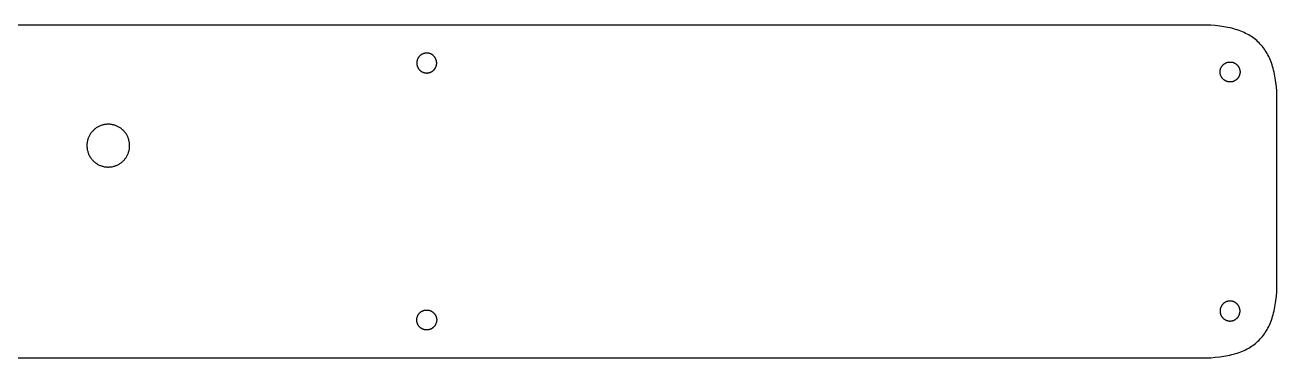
# Model space of a CAD drawing. Header units: millimetres. Extents: x 499 to 763, y 110 to 145.
# Drawn here: x 630.8 to 762.6, y 109.9 to 144.9 of the extents above; entities that cross this region are included whole.
import ezdxf

# ---------------------------------------------------------------- set-up
doc = ezdxf.new("R2010")
doc.units = ezdxf.units.MM
for name, color, linetype, true_color in [('bigger_exterior', 76, 'Continuous', 0x307816), ('new_screws_small', 76, 'Continuous', 0x307816), ('rst_outline', 76, 'Continuous', 0x307816)]:
    doc.layers.add(name, color=color, linetype=linetype, true_color=true_color)

msp = doc.modelspace()

# ---------------------------------------------------------------- linework, layer by layer
at = {"layer": 'bigger_exterior'}
for p, q in [((754.63, 144.9), (506.98, 144.9)), ((755.15, 144.9), (754.63, 144.9)), ((755.65, 144.88), (755.15, 144.9)), ((756.13, 144.84), (755.65, 144.88)), ((756.6, 144.79), (756.13, 144.84)), ((756.82, 144.76), (756.6, 144.79)), ((757.04, 144.73), (756.82, 144.76)), ((757.26, 144.69), (757.04, 144.73)), ((757.47, 144.65), (757.26, 144.69)), ((757.67, 144.6), (757.47, 144.65)), ((757.88, 144.56), (757.67, 144.6)), ((758.07, 144.5), (757.88, 144.56)), ((758.27, 144.45), (758.07, 144.5)), ((758.45, 144.39), (758.27, 144.45)), ((758.64, 144.33), (758.45, 144.39)), ((758.82, 144.26), (758.64, 144.33)), ((758.99, 144.19), (758.82, 144.26)), ((759.16, 144.11), (758.99, 144.19)), ((759.33, 144.03), (759.16, 144.11)), ((759.49, 143.95), (759.33, 144.03)), ((759.65, 143.86), (759.49, 143.95)), ((759.8, 143.77), (759.65, 143.86)), ((759.95, 143.68), (759.8, 143.77)), ((760.09, 143.58), (759.95, 143.68)), ((760.23, 143.48), (760.09, 143.58)), ((760.37, 143.37), (760.23, 143.48)), ((760.5, 143.26), (760.37, 143.37)), ((760.63, 143.14), (760.5, 143.26)), ((760.75, 143.02), (760.63, 143.14)), ((760.87, 142.9), (760.75, 143.02)), ((760.98, 142.77), (760.87, 142.9)), ((761.1, 142.64), (760.98, 142.77)), ((761.2, 142.51), (761.1, 142.64)), ((761.3, 142.37), (761.2, 142.51)), ((761.4, 142.22), (761.3, 142.37)), ((761.5, 142.07), (761.4, 142.22)), ((761.59, 141.92), (761.5, 142.07)), ((761.68, 141.76), (761.59, 141.92)), ((761.76, 141.6), (761.68, 141.76)), ((761.84, 141.44), (761.76, 141.6)), ((761.91, 141.27), (761.84, 141.44)), ((761.98, 141.09), (761.91, 141.27)), ((762.05, 140.91), (761.98, 141.09)), ((762.11, 140.73), (762.05, 140.91)), ((762.17, 140.54), (762.11, 140.73)), ((762.23, 140.35), (762.17, 140.54)), ((762.28, 140.15), (762.23, 140.35)), ((762.33, 139.95), (762.28, 140.15)), ((762.38, 139.74), (762.33, 139.95)), ((762.42, 139.53), (762.38, 139.74)), ((762.45, 139.32), (762.42, 139.53)), ((762.49, 139.1), (762.45, 139.32)), ((762.52, 138.87), (762.49, 139.1)), ((762.57, 138.41), (762.52, 138.87)), ((762.6, 137.93), (762.57, 138.41)), ((762.62, 137.42), (762.6, 137.93)), ((762.63, 136.9), (762.62, 137.42)), ((762.63, 117.85), (762.63, 136.9)), ((762.6, 116.83), (762.62, 117.33)), ((762.62, 117.33), (762.63, 117.85)), ((762.52, 115.89), (762.57, 116.35)), ((762.57, 116.35), (762.6, 116.83)), ((762.28, 114.61), (762.33, 114.81)), ((762.33, 114.81), (762.38, 115.01)), ((762.38, 115.01), (762.42, 115.23)), ((762.42, 115.23), (762.45, 115.44)), ((762.45, 115.44), (762.49, 115.66)), ((762.49, 115.66), (762.52, 115.89)), ((761.84, 113.32), (761.91, 113.49)), ((761.91, 113.49), (761.98, 113.67)), ((761.98, 113.67), (762.05, 113.84)), ((762.05, 113.84), (762.11, 114.03)), ((762.11, 114.03), (762.17, 114.22)), ((762.17, 114.22), (762.23, 114.41)), ((762.23, 114.41), (762.28, 114.61)), ((760.98, 111.98), (761.1, 112.11)), ((761.1, 112.11), (761.2, 112.25)), ((761.2, 112.25), (761.3, 112.39)), ((761.3, 112.39), (761.4, 112.53)), ((761.4, 112.53), (761.5, 112.68)), ((761.5, 112.68), (761.59, 112.84)), ((761.59, 112.84), (761.68, 112.99)), ((761.68, 112.99), (761.76, 113.15)), ((761.76, 113.15), (761.84, 113.32)), ((759.33, 110.72), (759.49, 110.81)), ((759.49, 110.81), (759.65, 110.89)), ((759.65, 110.89), (759.8, 110.98)), ((759.8, 110.98), (759.95, 111.08)), ((759.95, 111.08), (760.09, 111.18)), ((760.09, 111.18), (760.23, 111.28)), ((760.23, 111.28), (760.37, 111.39)), ((760.37, 111.39), (760.5, 111.5)), ((760.5, 111.5), (760.63, 111.61)), ((760.63, 111.61), (760.75, 111.73)), ((760.75, 111.73), (760.87, 111.86)), ((760.87, 111.86), (760.98, 111.98)), ((506.98, 109.85), (754.63, 109.85)), ((754.63, 109.85), (755.15, 109.86)), ((755.15, 109.86), (755.65, 109.88)), ((755.65, 109.88), (756.13, 109.92)), ((756.13, 109.92), (756.6, 109.96)), ((756.6, 109.96), (756.82, 109.99)), ((756.82, 109.99), (757.04, 110.03)), ((757.04, 110.03), (757.26, 110.07)), ((757.26, 110.07), (757.47, 110.11)), ((757.47, 110.11), (757.67, 110.15)), ((757.67, 110.15), (757.88, 110.2)), ((757.88, 110.2), (758.07, 110.25)), ((758.07, 110.25), (758.27, 110.31)), ((758.27, 110.31), (758.45, 110.37)), ((758.45, 110.37), (758.64, 110.43)), ((758.64, 110.43), (758.82, 110.5)), ((758.82, 110.5), (758.99, 110.57)), ((758.99, 110.57), (759.16, 110.64)), ((759.16, 110.64), (759.33, 110.72))]:
    msp.add_line(p, q, dxfattribs=at)
at = {"layer": 'new_screws_small'}
for p, q in [((672.07, 141.1), (672.06, 141.07)), ((672.06, 141.07), (672.06, 141.03)), ((672.08, 141.14), (672.07, 141.1)), ((672.09, 141.21), (672.08, 141.17)), ((672.08, 141.17), (672.08, 141.14)), ((672.11, 141.24), (672.09, 141.21)), ((672.12, 141.28), (672.11, 141.24)), ((672.13, 141.31), (672.12, 141.28)), ((672.15, 141.34), (672.13, 141.31)), ((672.16, 141.38), (672.15, 141.34)), ((672.18, 141.41), (672.16, 141.38)), ((672.2, 141.44), (672.18, 141.41)), ((672.22, 141.47), (672.2, 141.44)), ((672.24, 141.5), (672.22, 141.47)), ((672.26, 141.53), (672.24, 141.5)), ((672.28, 141.56), (672.26, 141.53)), ((672.3, 141.59), (672.28, 141.56)), ((672.33, 141.62), (672.3, 141.59)), ((672.35, 141.64), (672.33, 141.62)), ((672.38, 141.67), (672.35, 141.64)), ((672.41, 141.69), (672.38, 141.67)), ((672.43, 141.72), (672.41, 141.69)), ((672.46, 141.74), (672.43, 141.72)), ((672.49, 141.76), (672.46, 141.74)), ((672.52, 141.78), (672.49, 141.76)), ((672.55, 141.8), (672.52, 141.78)), ((672.58, 141.82), (672.55, 141.8)), ((672.62, 141.84), (672.58, 141.82)), ((672.65, 141.85), (672.62, 141.84)), ((672.68, 141.87), (672.65, 141.85)), ((672.72, 141.88), (672.68, 141.87)), ((672.75, 141.89), (672.72, 141.88)), ((672.78, 141.91), (672.75, 141.89)), ((672.82, 141.92), (672.78, 141.91)), ((672.86, 141.92), (672.82, 141.92)), ((672.89, 141.93), (672.86, 141.92)), ((672.93, 141.94), (672.89, 141.93)), ((672.96, 141.94), (672.93, 141.94)), ((673, 141.95), (672.96, 141.94)), ((673.04, 141.95), (673, 141.95)), ((673.07, 141.95), (673.04, 141.95)), ((673.11, 141.95), (673.07, 141.95)), ((673.14, 141.95), (673.11, 141.95)), ((673.18, 141.95), (673.14, 141.95)), ((673.22, 141.95), (673.18, 141.95)), ((673.25, 141.94), (673.22, 141.95)), ((673.29, 141.94), (673.25, 141.94)), ((673.32, 141.93), (673.29, 141.94)), ((673.36, 141.92), (673.32, 141.93)), ((673.4, 141.91), (673.36, 141.92)), ((673.43, 141.9), (673.4, 141.91)), ((673.46, 141.89), (673.43, 141.9)), ((673.5, 141.87), (673.46, 141.89)), ((673.53, 141.86), (673.5, 141.87)), ((673.57, 141.84), (673.53, 141.86)), ((673.6, 141.83), (673.57, 141.84)), ((673.63, 141.81), (673.6, 141.83)), ((673.66, 141.79), (673.63, 141.81)), ((673.69, 141.77), (673.66, 141.79)), ((673.72, 141.75), (673.69, 141.77)), ((673.75, 141.73), (673.72, 141.75)), ((673.78, 141.7), (673.75, 141.73)), ((673.81, 141.68), (673.78, 141.7)), ((673.83, 141.66), (673.81, 141.68)), ((673.86, 141.63), (673.83, 141.66)), ((673.88, 141.6), (673.86, 141.63)), ((673.91, 141.57), (673.88, 141.6)), ((673.93, 141.55), (673.91, 141.57)), ((673.95, 141.52), (673.93, 141.55)), ((673.97, 141.49), (673.95, 141.52)), ((673.99, 141.46), (673.97, 141.49)), ((674.01, 141.43), (673.99, 141.46)), ((674.03, 141.39), (674.01, 141.43)), ((674.04, 141.36), (674.03, 141.39)), ((674.06, 141.33), (674.04, 141.36)), ((674.07, 141.29), (674.06, 141.33)), ((674.09, 141.26), (674.07, 141.29)), ((674.1, 141.23), (674.09, 141.26)), ((674.11, 141.19), (674.1, 141.23)), ((674.12, 141.16), (674.11, 141.19)), ((674.13, 141.12), (674.12, 141.16)), ((674.13, 141.08), (674.13, 141.12)), ((674.14, 141.05), (674.13, 141.08)), ((672.06, 141.03), (672.05, 140.99)), ((672.05, 140.99), (672.05, 140.96)), ((672.05, 140.96), (672.05, 140.92)), ((672.05, 140.92), (672.05, 140.88)), ((672.05, 140.88), (672.05, 140.85)), ((672.05, 140.85), (672.05, 140.81)), ((672.05, 140.81), (672.06, 140.78)), ((672.06, 140.78), (672.06, 140.74)), ((672.06, 140.74), (672.07, 140.7)), ((672.07, 140.7), (672.08, 140.67)), ((672.08, 140.67), (672.08, 140.63)), ((672.08, 140.63), (672.09, 140.6)), ((672.09, 140.6), (672.11, 140.56)), ((672.11, 140.56), (672.12, 140.53)), ((672.12, 140.53), (672.13, 140.49)), ((672.13, 140.49), (672.15, 140.46)), ((672.15, 140.46), (672.16, 140.43)), ((672.16, 140.43), (672.18, 140.4)), ((672.18, 140.4), (672.2, 140.36)), ((672.2, 140.36), (672.22, 140.33)), ((672.22, 140.33), (672.24, 140.3)), ((672.24, 140.3), (672.26, 140.27)), ((672.26, 140.27), (672.28, 140.25)), ((672.28, 140.25), (672.3, 140.22)), ((672.3, 140.22), (672.33, 140.19)), ((672.33, 140.19), (672.35, 140.16)), ((672.35, 140.16), (672.38, 140.14)), ((672.38, 140.14), (672.41, 140.11)), ((672.41, 140.11), (672.43, 140.09)), ((672.43, 140.09), (672.46, 140.07)), ((672.46, 140.07), (672.49, 140.05)), ((672.49, 140.05), (672.52, 140.03)), ((672.52, 140.03), (672.55, 140.01)), ((672.55, 140.01), (672.58, 139.99)), ((672.58, 139.99), (672.62, 139.97)), ((672.62, 139.97), (672.65, 139.95)), ((672.65, 139.95), (672.68, 139.94)), ((672.68, 139.94), (672.72, 139.93)), ((672.72, 139.93), (672.75, 139.91)), ((672.75, 139.91), (672.78, 139.9)), ((672.78, 139.9), (672.82, 139.89)), ((672.82, 139.89), (672.86, 139.88)), ((672.86, 139.88), (672.89, 139.87)), ((672.89, 139.87), (672.93, 139.87)), ((672.93, 139.87), (672.96, 139.86)), ((672.96, 139.86), (673, 139.86)), ((673, 139.86), (673.04, 139.86)), ((673.04, 139.86), (673.07, 139.85)), ((673.07, 139.85), (673.11, 139.85)), ((673.11, 139.85), (673.14, 139.85)), ((673.14, 139.85), (673.18, 139.86)), ((673.18, 139.86), (673.22, 139.86)), ((673.22, 139.86), (673.25, 139.86)), ((673.25, 139.86), (673.29, 139.87)), ((673.29, 139.87), (673.32, 139.88)), ((673.32, 139.88), (673.36, 139.89)), ((673.36, 139.89), (673.4, 139.9)), ((673.4, 139.9), (673.43, 139.91)), ((673.43, 139.91), (673.46, 139.92)), ((673.46, 139.92), (673.5, 139.93)), ((673.5, 139.93), (673.53, 139.95)), ((673.53, 139.95), (673.57, 139.96)), ((673.57, 139.96), (673.6, 139.98)), ((673.6, 139.98), (673.63, 140)), ((673.63, 140), (673.66, 140.02)), ((673.66, 140.02), (673.69, 140.04)), ((673.69, 140.04), (673.72, 140.06)), ((673.72, 140.06), (673.75, 140.08)), ((673.75, 140.08), (673.78, 140.1)), ((673.78, 140.1), (673.81, 140.13)), ((673.81, 140.13), (673.83, 140.15)), ((673.83, 140.15), (673.86, 140.18)), ((673.86, 140.18), (673.88, 140.2)), ((673.88, 140.2), (673.91, 140.23)), ((673.91, 140.23), (673.93, 140.26)), ((673.93, 140.26), (673.95, 140.29)), ((673.95, 140.29), (673.97, 140.32)), ((673.97, 140.32), (673.99, 140.35)), ((673.99, 140.35), (674.01, 140.38)), ((674.01, 140.38), (674.03, 140.41)), ((674.03, 140.41), (674.04, 140.45)), ((674.04, 140.45), (674.06, 140.48)), ((674.06, 140.48), (674.07, 140.51)), ((674.07, 140.51), (674.09, 140.55)), ((674.09, 140.55), (674.1, 140.58)), ((674.1, 140.58), (674.11, 140.62)), ((674.11, 140.62), (674.12, 140.65)), ((674.12, 140.65), (674.13, 140.69)), ((674.13, 140.72), (674.14, 140.76)), ((674.13, 140.69), (674.13, 140.72)), ((674.14, 141.01), (674.14, 141.05)), ((674.15, 140.98), (674.14, 141.01)), ((674.14, 140.79), (674.15, 140.83)), ((674.14, 140.76), (674.14, 140.79)), ((674.15, 140.94), (674.15, 140.98)), ((674.15, 140.9), (674.15, 140.94)), ((674.15, 140.87), (674.15, 140.9)), ((674.15, 140.83), (674.15, 140.87)), ((756.64, 140.04), (756.65, 140.07)), ((756.64, 140), (756.64, 140.04)), ((756.64, 139.96), (756.64, 140)), ((756.64, 139.93), (756.64, 139.96)), ((756.64, 139.89), (756.64, 139.93)), ((756.65, 139.85), (756.64, 139.89)), ((756.65, 140.11), (756.66, 140.15)), ((756.65, 140.07), (756.65, 140.11)), ((756.65, 139.82), (756.65, 139.85)), ((756.66, 139.78), (756.65, 139.82)), ((756.66, 140.18), (756.67, 140.22)), ((756.66, 140.15), (756.66, 140.18)), ((756.66, 139.75), (756.66, 139.78)), ((756.67, 139.71), (756.66, 139.75)), ((756.67, 140.22), (756.68, 140.25)), ((756.68, 140.25), (756.69, 140.29)), ((756.69, 140.29), (756.7, 140.32)), ((756.7, 140.32), (756.72, 140.36)), ((756.72, 140.36), (756.73, 140.39)), ((756.73, 140.39), (756.74, 140.42)), ((756.74, 140.42), (756.76, 140.45)), ((756.76, 140.45), (756.78, 140.49)), ((756.78, 140.49), (756.8, 140.52)), ((756.8, 140.52), (756.82, 140.55)), ((756.82, 140.55), (756.84, 140.58)), ((756.84, 140.58), (756.86, 140.61)), ((756.86, 140.61), (756.88, 140.64)), ((756.88, 140.64), (756.91, 140.66)), ((756.91, 140.66), (756.93, 140.69)), ((756.93, 140.69), (756.96, 140.72)), ((756.96, 140.72), (756.98, 140.74)), ((756.98, 140.74), (757.01, 140.76)), ((757.01, 140.76), (757.04, 140.79)), ((757.04, 140.79), (757.07, 140.81)), ((757.07, 140.81), (757.1, 140.83)), ((757.1, 140.83), (757.13, 140.85)), ((757.13, 140.85), (757.16, 140.87)), ((757.16, 140.87), (757.19, 140.89)), ((757.19, 140.89), (757.22, 140.9)), ((757.22, 140.9), (757.26, 140.92)), ((757.26, 140.92), (757.29, 140.93)), ((757.29, 140.93), (757.32, 140.95)), ((757.32, 140.95), (757.36, 140.96)), ((757.36, 140.96), (757.39, 140.97)), ((757.39, 140.97), (757.43, 140.98)), ((757.43, 140.98), (757.46, 140.99)), ((757.46, 140.99), (757.5, 141)), ((757.5, 141), (757.54, 141)), ((757.54, 141), (757.57, 141.01)), ((757.57, 141.01), (757.61, 141.01)), ((757.61, 141.01), (757.64, 141.01)), ((757.64, 141.01), (757.68, 141.01)), ((757.68, 141.01), (757.72, 141.01)), ((757.72, 141.01), (757.75, 141.01)), ((757.75, 141.01), (757.79, 141.01)), ((757.79, 141.01), (757.83, 141)), ((757.83, 141), (757.86, 141)), ((757.86, 141), (757.9, 140.99)), ((757.9, 140.99), (757.93, 140.99)), ((757.93, 140.99), (757.97, 140.98)), ((757.97, 140.98), (758, 140.97)), ((758, 140.97), (758.04, 140.95)), ((758.04, 140.95), (758.07, 140.94)), ((758.07, 140.94), (758.11, 140.93)), ((758.11, 140.93), (758.14, 140.91)), ((758.14, 140.91), (758.17, 140.9)), ((758.17, 140.9), (758.2, 140.88)), ((758.2, 140.88), (758.24, 140.86)), ((758.24, 140.86), (758.27, 140.84)), ((758.27, 140.84), (758.3, 140.82)), ((758.3, 140.82), (758.33, 140.8)), ((758.33, 140.8), (758.35, 140.78)), ((758.35, 140.78), (758.38, 140.75)), ((758.38, 140.75), (758.41, 140.73)), ((758.41, 140.73), (758.44, 140.7)), ((758.44, 140.7), (758.46, 140.68)), ((758.46, 140.68), (758.48, 140.65)), ((758.48, 140.65), (758.51, 140.62)), ((758.51, 140.62), (758.53, 140.59)), ((758.53, 140.59), (758.55, 140.56)), ((758.55, 140.56), (758.57, 140.53)), ((758.57, 140.53), (758.59, 140.5)), ((758.59, 140.5), (758.61, 140.47)), ((758.61, 140.47), (758.63, 140.44)), ((758.63, 140.44), (758.64, 140.41)), ((758.64, 140.41), (758.66, 140.37)), ((758.66, 140.37), (758.67, 140.34)), ((758.67, 140.34), (758.68, 140.3)), ((758.68, 140.3), (758.69, 140.27)), ((758.69, 140.27), (758.7, 140.23)), ((758.7, 140.23), (758.71, 140.2)), ((758.71, 140.2), (758.72, 140.16)), ((758.72, 139.76), (758.71, 139.73)), ((758.72, 140.16), (758.73, 140.13)), ((758.73, 139.8), (758.72, 139.76)), ((758.73, 140.13), (758.73, 140.09)), ((758.73, 140.09), (758.74, 140.05)), ((758.74, 139.87), (758.73, 139.84)), ((758.73, 139.84), (758.73, 139.8)), ((758.74, 140.05), (758.74, 140.02)), ((758.74, 140.02), (758.74, 139.98)), ((758.74, 139.98), (758.74, 139.95)), ((758.74, 139.95), (758.74, 139.91)), ((758.74, 139.91), (758.74, 139.87)), ((756.68, 139.68), (756.67, 139.71)), ((756.69, 139.64), (756.68, 139.68)), ((756.7, 139.61), (756.69, 139.64)), ((756.72, 139.57), (756.7, 139.61)), ((756.73, 139.54), (756.72, 139.57)), ((756.74, 139.51), (756.73, 139.54)), ((756.76, 139.47), (756.74, 139.51)), ((756.78, 139.44), (756.76, 139.47)), ((756.8, 139.41), (756.78, 139.44)), ((756.82, 139.38), (756.8, 139.41)), ((756.84, 139.35), (756.82, 139.38)), ((756.86, 139.32), (756.84, 139.35)), ((756.88, 139.29), (756.86, 139.32)), ((756.91, 139.26), (756.88, 139.29)), ((756.93, 139.24), (756.91, 139.26)), ((756.96, 139.21), (756.93, 139.24)), ((756.98, 139.19), (756.96, 139.21)), ((757.01, 139.16), (756.98, 139.19)), ((757.04, 139.14), (757.01, 139.16)), ((757.07, 139.12), (757.04, 139.14)), ((757.1, 139.1), (757.07, 139.12)), ((757.13, 139.08), (757.1, 139.1)), ((757.16, 139.06), (757.13, 139.08)), ((757.19, 139.04), (757.16, 139.06)), ((757.22, 139.02), (757.19, 139.04)), ((757.26, 139.01), (757.22, 139.02)), ((757.29, 138.99), (757.26, 139.01)), ((757.32, 138.98), (757.29, 138.99)), ((757.36, 138.97), (757.32, 138.98)), ((757.39, 138.96), (757.36, 138.97)), ((757.43, 138.95), (757.39, 138.96)), ((757.46, 138.94), (757.43, 138.95)), ((757.5, 138.93), (757.46, 138.94)), ((757.54, 138.93), (757.5, 138.93)), ((757.57, 138.92), (757.54, 138.93)), ((757.61, 138.92), (757.57, 138.92)), ((757.64, 138.91), (757.61, 138.92)), ((757.68, 138.91), (757.64, 138.91)), ((757.72, 138.91), (757.68, 138.91)), ((757.75, 138.92), (757.72, 138.91)), ((757.79, 138.92), (757.75, 138.92)), ((757.83, 138.92), (757.79, 138.92)), ((757.86, 138.93), (757.83, 138.92)), ((757.9, 138.93), (757.86, 138.93)), ((757.93, 138.94), (757.9, 138.93)), ((757.97, 138.95), (757.93, 138.94)), ((758, 138.96), (757.97, 138.95)), ((758.04, 138.97), (758, 138.96)), ((758.07, 138.99), (758.04, 138.97)), ((758.11, 139), (758.07, 138.99)), ((758.14, 139.01), (758.11, 139)), ((758.17, 139.03), (758.14, 139.01)), ((758.2, 139.05), (758.17, 139.03)), ((758.24, 139.07), (758.2, 139.05)), ((758.27, 139.09), (758.24, 139.07)), ((758.3, 139.11), (758.27, 139.09)), ((758.33, 139.13), (758.3, 139.11)), ((758.35, 139.15), (758.33, 139.13)), ((758.38, 139.17), (758.35, 139.15)), ((758.41, 139.2), (758.38, 139.17)), ((758.44, 139.22), (758.41, 139.2)), ((758.46, 139.25), (758.44, 139.22)), ((758.48, 139.28), (758.46, 139.25)), ((758.51, 139.31), (758.48, 139.28)), ((758.53, 139.33), (758.51, 139.31)), ((758.55, 139.36), (758.53, 139.33)), ((758.57, 139.39), (758.55, 139.36)), ((758.59, 139.43), (758.57, 139.39)), ((758.61, 139.46), (758.59, 139.43)), ((758.63, 139.49), (758.61, 139.46)), ((758.64, 139.52), (758.63, 139.49)), ((758.66, 139.56), (758.64, 139.52)), ((758.67, 139.59), (758.66, 139.56)), ((758.68, 139.62), (758.67, 139.59)), ((758.69, 139.66), (758.68, 139.62)), ((758.7, 139.69), (758.69, 139.66)), ((758.71, 139.73), (758.7, 139.69)), ((672.43, 114.67), (672.46, 114.69)), ((672.46, 114.69), (672.49, 114.71)), ((672.49, 114.71), (672.52, 114.73)), ((672.52, 114.73), (672.55, 114.75)), ((672.55, 114.75), (672.58, 114.77)), ((672.58, 114.77), (672.62, 114.79)), ((672.62, 114.79), (672.65, 114.8)), ((672.65, 114.8), (672.68, 114.82)), ((672.68, 114.82), (672.72, 114.83)), ((672.72, 114.83), (672.75, 114.84)), ((672.75, 114.84), (672.78, 114.86)), ((672.78, 114.86), (672.82, 114.87)), ((672.82, 114.87), (672.86, 114.87)), ((672.86, 114.87), (672.89, 114.88)), ((672.89, 114.88), (672.93, 114.89)), ((672.93, 114.89), (672.96, 114.89)), ((672.96, 114.89), (673, 114.9)), ((673, 114.9), (673.04, 114.9)), ((673.04, 114.9), (673.07, 114.9)), ((673.07, 114.9), (673.11, 114.9)), ((673.11, 114.9), (673.14, 114.9)), ((673.14, 114.9), (673.18, 114.9)), ((673.18, 114.9), (673.22, 114.9)), ((673.22, 114.9), (673.25, 114.89)), ((673.25, 114.89), (673.29, 114.89)), ((673.29, 114.89), (673.32, 114.88)), ((673.32, 114.88), (673.36, 114.87)), ((673.36, 114.87), (673.4, 114.86)), ((673.4, 114.86), (673.43, 114.85)), ((673.43, 114.85), (673.46, 114.84)), ((673.46, 114.84), (673.5, 114.82)), ((673.5, 114.82), (673.53, 114.81)), ((673.53, 114.81), (673.57, 114.79)), ((673.57, 114.79), (673.6, 114.78)), ((673.6, 114.78), (673.63, 114.76)), ((673.63, 114.76), (673.66, 114.74)), ((673.66, 114.74), (673.69, 114.72)), ((673.69, 114.72), (673.72, 114.7)), ((673.72, 114.7), (673.75, 114.68)), ((756.65, 114.9), (756.64, 114.87)), ((756.64, 114.87), (756.64, 114.83)), ((756.64, 114.83), (756.64, 114.79)), ((756.64, 114.79), (756.64, 114.76)), ((756.64, 114.76), (756.64, 114.72)), ((756.64, 114.72), (756.65, 114.68)), ((756.66, 114.97), (756.65, 114.94)), ((756.65, 114.94), (756.65, 114.9)), ((756.67, 115.05), (756.66, 115.01)), ((756.66, 115.01), (756.66, 114.97)), ((756.68, 115.08), (756.67, 115.05)), ((756.69, 115.12), (756.68, 115.08)), ((756.7, 115.15), (756.69, 115.12)), ((756.72, 115.18), (756.7, 115.15)), ((756.73, 115.22), (756.72, 115.18)), ((756.74, 115.25), (756.73, 115.22)), ((756.76, 115.28), (756.74, 115.25)), ((756.78, 115.31), (756.76, 115.28)), ((756.8, 115.35), (756.78, 115.31)), ((756.82, 115.38), (756.8, 115.35)), ((756.84, 115.41), (756.82, 115.38)), ((756.86, 115.44), (756.84, 115.41)), ((756.88, 115.46), (756.86, 115.44)), ((756.91, 115.49), (756.88, 115.46)), ((756.93, 115.52), (756.91, 115.49)), ((756.96, 115.54), (756.93, 115.52)), ((756.98, 115.57), (756.96, 115.54)), ((757.01, 115.59), (756.98, 115.57)), ((757.04, 115.62), (757.01, 115.59)), ((757.07, 115.64), (757.04, 115.62)), ((757.1, 115.66), (757.07, 115.64)), ((757.13, 115.68), (757.1, 115.66)), ((757.16, 115.7), (757.13, 115.68)), ((757.19, 115.72), (757.16, 115.7)), ((757.22, 115.73), (757.19, 115.72)), ((757.26, 115.75), (757.22, 115.73)), ((757.29, 115.76), (757.26, 115.75)), ((757.32, 115.78), (757.29, 115.76)), ((757.36, 115.79), (757.32, 115.78)), ((757.39, 115.8), (757.36, 115.79)), ((757.43, 115.81), (757.39, 115.8)), ((757.46, 115.82), (757.43, 115.81)), ((757.5, 115.83), (757.46, 115.82)), ((757.54, 115.83), (757.5, 115.83)), ((757.57, 115.84), (757.54, 115.83)), ((757.61, 115.84), (757.57, 115.84)), ((757.64, 115.84), (757.61, 115.84)), ((757.68, 115.84), (757.64, 115.84)), ((757.72, 115.84), (757.68, 115.84)), ((757.75, 115.84), (757.72, 115.84)), ((757.79, 115.84), (757.75, 115.84)), ((757.83, 115.83), (757.79, 115.84)), ((757.86, 115.83), (757.83, 115.83)), ((757.9, 115.82), (757.86, 115.83)), ((757.93, 115.81), (757.9, 115.82)), ((757.97, 115.8), (757.93, 115.81)), ((758, 115.79), (757.97, 115.8)), ((758.04, 115.78), (758, 115.79)), ((758.07, 115.77), (758.04, 115.78)), ((758.11, 115.76), (758.07, 115.77)), ((758.14, 115.74), (758.11, 115.76)), ((758.17, 115.73), (758.14, 115.74)), ((758.2, 115.71), (758.17, 115.73)), ((758.24, 115.69), (758.2, 115.71)), ((758.27, 115.67), (758.24, 115.69)), ((758.3, 115.65), (758.27, 115.67)), ((758.33, 115.63), (758.3, 115.65)), ((758.35, 115.61), (758.33, 115.63)), ((758.38, 115.58), (758.35, 115.61)), ((758.41, 115.56), (758.38, 115.58)), ((758.44, 115.53), (758.41, 115.56)), ((758.46, 115.51), (758.44, 115.53)), ((758.48, 115.48), (758.46, 115.51)), ((758.51, 115.45), (758.48, 115.48)), ((758.53, 115.42), (758.51, 115.45)), ((758.55, 115.39), (758.53, 115.42)), ((758.57, 115.36), (758.55, 115.39)), ((758.59, 115.33), (758.57, 115.36)), ((758.61, 115.3), (758.59, 115.33)), ((758.63, 115.27), (758.61, 115.3)), ((758.64, 115.23), (758.63, 115.27)), ((758.66, 115.2), (758.64, 115.23)), ((758.67, 115.17), (758.66, 115.2)), ((758.68, 115.13), (758.67, 115.17)), ((758.69, 115.1), (758.68, 115.13)), ((758.7, 115.06), (758.69, 115.1)), ((758.71, 115.03), (758.7, 115.06)), ((758.72, 114.99), (758.71, 115.03)), ((758.73, 114.96), (758.72, 114.99)), ((758.73, 114.92), (758.73, 114.96)), ((758.74, 114.88), (758.73, 114.92)), ((758.73, 114.67), (758.74, 114.7)), ((758.74, 114.85), (758.74, 114.88)), ((758.74, 114.81), (758.74, 114.85)), ((758.74, 114.77), (758.74, 114.81)), ((758.74, 114.74), (758.74, 114.77)), ((758.74, 114.7), (758.74, 114.74)), ((672.05, 113.94), (672.06, 113.98)), ((672.05, 113.91), (672.05, 113.94)), ((672.05, 113.87), (672.05, 113.91)), ((672.05, 113.83), (672.05, 113.87)), ((672.05, 113.8), (672.05, 113.83)), ((672.05, 113.76), (672.05, 113.8)), ((672.06, 113.73), (672.05, 113.76)), ((672.06, 114.02), (672.07, 114.05)), ((672.06, 113.98), (672.06, 114.02)), ((672.06, 113.69), (672.06, 113.73)), ((672.07, 113.65), (672.06, 113.69)), ((672.07, 114.05), (672.08, 114.09)), ((672.08, 113.62), (672.07, 113.65)), ((672.08, 114.12), (672.09, 114.16)), ((672.08, 114.09), (672.08, 114.12)), ((672.08, 113.58), (672.08, 113.62)), ((672.09, 113.55), (672.08, 113.58)), ((672.09, 114.16), (672.11, 114.19)), ((672.11, 113.51), (672.09, 113.55)), ((672.11, 114.19), (672.12, 114.23)), ((672.12, 113.48), (672.11, 113.51)), ((672.12, 114.23), (672.13, 114.26)), ((672.13, 113.44), (672.12, 113.48)), ((672.13, 114.26), (672.15, 114.29)), ((672.15, 113.41), (672.13, 113.44)), ((672.15, 114.29), (672.16, 114.33)), ((672.16, 113.38), (672.15, 113.41)), ((672.16, 114.33), (672.18, 114.36)), ((672.18, 113.35), (672.16, 113.38)), ((672.18, 114.36), (672.2, 114.39)), ((672.2, 114.39), (672.22, 114.42)), ((672.22, 114.42), (672.24, 114.45)), ((672.24, 114.45), (672.26, 114.48)), ((672.26, 114.48), (672.28, 114.51)), ((672.28, 114.51), (672.3, 114.54)), ((672.3, 114.54), (672.33, 114.57)), ((672.33, 114.57), (672.35, 114.59)), ((672.35, 114.59), (672.38, 114.62)), ((672.38, 114.62), (672.41, 114.64)), ((672.41, 114.64), (672.43, 114.67)), ((673.75, 114.68), (673.78, 114.65)), ((673.78, 114.65), (673.81, 114.63)), ((673.81, 114.63), (673.83, 114.61)), ((673.83, 114.61), (673.86, 114.58)), ((673.86, 114.58), (673.88, 114.55)), ((673.88, 114.55), (673.91, 114.52)), ((673.91, 114.52), (673.93, 114.5)), ((673.93, 114.5), (673.95, 114.47)), ((673.95, 114.47), (673.97, 114.44)), ((673.97, 114.44), (673.99, 114.41)), ((673.99, 114.41), (674.01, 114.38)), ((674.01, 114.38), (674.03, 114.34)), ((674.03, 114.34), (674.04, 114.31)), ((674.04, 113.4), (674.03, 113.36)), ((674.04, 114.31), (674.06, 114.28)), ((674.06, 113.43), (674.04, 113.4)), ((674.06, 114.28), (674.07, 114.24)), ((674.07, 113.46), (674.06, 113.43)), ((674.07, 114.24), (674.09, 114.21)), ((674.09, 113.5), (674.07, 113.46)), ((674.09, 114.21), (674.1, 114.18)), ((674.1, 113.53), (674.09, 113.5)), ((674.1, 114.18), (674.11, 114.14)), ((674.11, 113.57), (674.1, 113.53)), ((674.11, 114.14), (674.12, 114.11)), ((674.12, 113.6), (674.11, 113.57)), ((674.12, 114.11), (674.13, 114.07)), ((674.13, 113.64), (674.12, 113.6)), ((674.13, 114.07), (674.13, 114.03)), ((674.13, 114.03), (674.14, 114)), ((674.14, 113.71), (674.13, 113.67)), ((674.13, 113.67), (674.13, 113.64)), ((674.14, 114), (674.14, 113.96)), ((674.14, 113.96), (674.15, 113.93)), ((674.15, 113.78), (674.14, 113.74)), ((674.14, 113.74), (674.14, 113.71)), ((674.15, 113.93), (674.15, 113.89)), ((674.15, 113.89), (674.15, 113.85)), ((674.15, 113.85), (674.15, 113.82)), ((674.15, 113.82), (674.15, 113.78)), ((756.65, 114.68), (756.65, 114.65)), ((756.65, 114.65), (756.66, 114.61)), ((756.66, 114.61), (756.66, 114.58)), ((756.66, 114.58), (756.67, 114.54)), ((756.67, 114.54), (756.68, 114.5)), ((756.68, 114.5), (756.69, 114.47)), ((756.69, 114.47), (756.7, 114.44)), ((756.7, 114.44), (756.72, 114.4)), ((756.72, 114.4), (756.73, 114.37)), ((756.73, 114.37), (756.74, 114.33)), ((756.74, 114.33), (756.76, 114.3)), ((756.76, 114.3), (756.78, 114.27)), ((756.78, 114.27), (756.8, 114.24)), ((756.8, 114.24), (756.82, 114.21)), ((756.82, 114.21), (756.84, 114.18)), ((756.84, 114.18), (756.86, 114.15)), ((756.86, 114.15), (756.88, 114.12)), ((756.88, 114.12), (756.91, 114.09)), ((756.91, 114.09), (756.93, 114.07)), ((756.93, 114.07), (756.96, 114.04)), ((756.96, 114.04), (756.98, 114.02)), ((756.98, 114.02), (757.01, 113.99)), ((757.01, 113.99), (757.04, 113.97)), ((757.04, 113.97), (757.07, 113.95)), ((757.07, 113.95), (757.1, 113.93)), ((757.1, 113.93), (757.13, 113.91)), ((757.13, 113.91), (757.16, 113.89)), ((757.16, 113.89), (757.19, 113.87)), ((757.19, 113.87), (757.22, 113.85)), ((757.22, 113.85), (757.26, 113.84)), ((757.26, 113.84), (757.29, 113.82)), ((757.29, 113.82), (757.32, 113.81)), ((757.32, 113.81), (757.36, 113.8)), ((757.36, 113.8), (757.39, 113.79)), ((757.39, 113.79), (757.43, 113.78)), ((757.43, 113.78), (757.46, 113.77)), ((757.46, 113.77), (757.5, 113.76)), ((757.5, 113.76), (757.54, 113.75)), ((757.54, 113.75), (757.57, 113.75)), ((757.57, 113.75), (757.61, 113.75)), ((757.61, 113.75), (757.64, 113.74)), ((757.64, 113.74), (757.68, 113.74)), ((757.68, 113.74), (757.72, 113.74)), ((757.72, 113.74), (757.75, 113.74)), ((757.75, 113.74), (757.79, 113.75)), ((757.79, 113.75), (757.83, 113.75)), ((757.83, 113.75), (757.86, 113.76)), ((757.86, 113.76), (757.9, 113.76)), ((757.9, 113.76), (757.93, 113.77)), ((757.93, 113.77), (757.97, 113.78)), ((757.97, 113.78), (758, 113.79)), ((758, 113.79), (758.04, 113.8)), ((758.04, 113.8), (758.07, 113.81)), ((758.07, 113.81), (758.11, 113.83)), ((758.11, 113.83), (758.14, 113.84)), ((758.14, 113.84), (758.17, 113.86)), ((758.17, 113.86), (758.2, 113.88)), ((758.2, 113.88), (758.24, 113.9)), ((758.24, 113.9), (758.27, 113.91)), ((758.27, 113.91), (758.3, 113.94)), ((758.3, 113.94), (758.33, 113.96)), ((758.33, 113.96), (758.35, 113.98)), ((758.35, 113.98), (758.38, 114)), ((758.38, 114), (758.41, 114.03)), ((758.41, 114.03), (758.44, 114.05)), ((758.44, 114.05), (758.46, 114.08)), ((758.46, 114.08), (758.48, 114.11)), ((758.48, 114.11), (758.51, 114.13)), ((758.51, 114.13), (758.53, 114.16)), ((758.53, 114.16), (758.55, 114.19)), ((758.55, 114.19), (758.57, 114.22)), ((758.57, 114.22), (758.59, 114.25)), ((758.59, 114.25), (758.61, 114.29)), ((758.61, 114.29), (758.63, 114.32)), ((758.63, 114.32), (758.64, 114.35)), ((758.64, 114.35), (758.66, 114.38)), ((758.66, 114.38), (758.67, 114.42)), ((758.67, 114.42), (758.68, 114.45)), ((758.68, 114.45), (758.69, 114.49)), ((758.69, 114.49), (758.7, 114.52)), ((758.7, 114.52), (758.71, 114.56)), ((758.71, 114.56), (758.72, 114.59)), ((758.72, 114.59), (758.73, 114.63)), ((758.73, 114.63), (758.73, 114.67)), ((672.2, 113.31), (672.18, 113.35)), ((672.22, 113.28), (672.2, 113.31)), ((672.24, 113.25), (672.22, 113.28)), ((672.26, 113.22), (672.24, 113.25)), ((672.28, 113.2), (672.26, 113.22)), ((672.3, 113.17), (672.28, 113.2)), ((672.33, 113.14), (672.3, 113.17)), ((672.35, 113.11), (672.33, 113.14)), ((672.38, 113.09), (672.35, 113.11)), ((672.41, 113.06), (672.38, 113.09)), ((672.43, 113.04), (672.41, 113.06)), ((672.46, 113.02), (672.43, 113.04)), ((672.49, 113), (672.46, 113.02)), ((672.52, 112.98), (672.49, 113)), ((672.55, 112.96), (672.52, 112.98)), ((672.58, 112.94), (672.55, 112.96)), ((672.62, 112.92), (672.58, 112.94)), ((672.65, 112.9), (672.62, 112.92)), ((672.68, 112.89), (672.65, 112.9)), ((672.72, 112.88), (672.68, 112.89)), ((672.75, 112.86), (672.72, 112.88)), ((672.78, 112.85), (672.75, 112.86)), ((672.82, 112.84), (672.78, 112.85)), ((672.86, 112.83), (672.82, 112.84)), ((672.89, 112.82), (672.86, 112.83)), ((672.93, 112.82), (672.89, 112.82)), ((672.96, 112.81), (672.93, 112.82)), ((673, 112.81), (672.96, 112.81)), ((673.04, 112.81), (673, 112.81)), ((673.07, 112.8), (673.04, 112.81)), ((673.11, 112.8), (673.07, 112.8)), ((673.14, 112.8), (673.11, 112.8)), ((673.18, 112.81), (673.14, 112.8)), ((673.22, 112.81), (673.18, 112.81)), ((673.25, 112.81), (673.22, 112.81)), ((673.29, 112.82), (673.25, 112.81)), ((673.32, 112.83), (673.29, 112.82)), ((673.36, 112.84), (673.32, 112.83)), ((673.4, 112.85), (673.36, 112.84)), ((673.43, 112.86), (673.4, 112.85)), ((673.46, 112.87), (673.43, 112.86)), ((673.5, 112.88), (673.46, 112.87)), ((673.53, 112.9), (673.5, 112.88)), ((673.57, 112.91), (673.53, 112.9)), ((673.6, 112.93), (673.57, 112.91)), ((673.63, 112.95), (673.6, 112.93)), ((673.66, 112.97), (673.63, 112.95)), ((673.69, 112.99), (673.66, 112.97)), ((673.72, 113.01), (673.69, 112.99)), ((673.75, 113.03), (673.72, 113.01)), ((673.78, 113.05), (673.75, 113.03)), ((673.81, 113.08), (673.78, 113.05)), ((673.83, 113.1), (673.81, 113.08)), ((673.86, 113.13), (673.83, 113.1)), ((673.88, 113.15), (673.86, 113.13)), ((673.91, 113.18), (673.88, 113.15)), ((673.93, 113.21), (673.91, 113.18)), ((673.95, 113.24), (673.93, 113.21)), ((673.97, 113.27), (673.95, 113.24)), ((673.99, 113.3), (673.97, 113.27)), ((674.01, 113.33), (673.99, 113.3)), ((674.03, 113.36), (674.01, 113.33))]:
    msp.add_line(p, q, dxfattribs=at)
at = {"layer": 'rst_outline'}
for p, q in [((637.55, 133.2, 0.8), (637.52, 133.13, 0.8)), ((637.59, 133.27, 0.8), (637.55, 133.2, 0.8)), ((637.62, 133.34, 0.8), (637.59, 133.27, 0.8)), ((637.67, 133.41, 0.8), (637.62, 133.34, 0.8)), ((637.71, 133.47, 0.8), (637.67, 133.41, 0.8)), ((637.75, 133.54, 0.8), (637.71, 133.47, 0.8)), ((637.8, 133.6, 0.8), (637.75, 133.54, 0.8)), ((637.85, 133.66, 0.8), (637.8, 133.6, 0.8)), ((637.9, 133.72, 0.8), (637.85, 133.66, 0.8)), ((637.96, 133.77, 0.8), (637.9, 133.72, 0.8)), ((638.01, 133.83, 0.8), (637.96, 133.77, 0.8)), ((638.07, 133.88, 0.8), (638.01, 133.83, 0.8)), ((638.13, 133.93, 0.8), (638.07, 133.88, 0.8)), ((638.19, 133.98, 0.8), (638.13, 133.93, 0.8)), ((638.25, 134.03, 0.8), (638.19, 133.98, 0.8)), ((638.31, 134.07, 0.8), (638.25, 134.03, 0.8)), ((638.38, 134.12, 0.8), (638.31, 134.07, 0.8)), ((638.45, 134.16, 0.8), (638.38, 134.12, 0.8)), ((638.52, 134.19, 0.8), (638.45, 134.16, 0.8)), ((638.59, 134.23, 0.8), (638.52, 134.19, 0.8)), ((638.66, 134.26, 0.8), (638.59, 134.23, 0.8)), ((638.73, 134.29, 0.8), (638.66, 134.26, 0.8)), ((638.8, 134.32, 0.8), (638.73, 134.29, 0.8)), ((638.88, 134.35, 0.8), (638.8, 134.32, 0.8)), ((638.95, 134.37, 0.8), (638.88, 134.35, 0.8)), ((639.03, 134.39, 0.8), (638.95, 134.37, 0.8)), ((639.1, 134.41, 0.8), (639.03, 134.39, 0.8)), ((639.18, 134.42, 0.8), (639.1, 134.41, 0.8)), ((639.26, 134.43, 0.8), (639.18, 134.42, 0.8)), ((639.33, 134.44, 0.8), (639.26, 134.43, 0.8)), ((639.41, 134.45, 0.8), (639.33, 134.44, 0.8)), ((639.49, 134.45, 0.8), (639.41, 134.45, 0.8)), ((639.57, 134.45, 0.8), (639.49, 134.45, 0.8)), ((639.64, 134.45, 0.8), (639.57, 134.45, 0.8)), ((639.72, 134.45, 0.8), (639.64, 134.45, 0.8)), ((639.8, 134.44, 0.8), (639.72, 134.45, 0.8)), ((639.88, 134.43, 0.8), (639.8, 134.44, 0.8)), ((639.96, 134.42, 0.8), (639.88, 134.43, 0.8)), ((640.03, 134.41, 0.8), (639.96, 134.42, 0.8)), ((640.11, 134.39, 0.8), (640.03, 134.41, 0.8)), ((640.18, 134.37, 0.8), (640.11, 134.39, 0.8)), ((640.26, 134.35, 0.8), (640.18, 134.37, 0.8)), ((640.33, 134.32, 0.8), (640.26, 134.35, 0.8)), ((640.41, 134.29, 0.8), (640.33, 134.32, 0.8)), ((640.48, 134.26, 0.8), (640.41, 134.29, 0.8)), ((640.55, 134.23, 0.8), (640.48, 134.26, 0.8)), ((640.62, 134.19, 0.8), (640.55, 134.23, 0.8)), ((640.69, 134.16, 0.8), (640.62, 134.19, 0.8)), ((640.75, 134.12, 0.8), (640.69, 134.16, 0.8)), ((640.82, 134.07, 0.8), (640.75, 134.12, 0.8)), ((640.88, 134.03, 0.8), (640.82, 134.07, 0.8)), ((640.95, 133.98, 0.8), (640.88, 134.03, 0.8)), ((641.01, 133.93, 0.8), (640.95, 133.98, 0.8)), ((641.07, 133.88, 0.8), (641.01, 133.93, 0.8)), ((641.12, 133.83, 0.8), (641.07, 133.88, 0.8)), ((641.18, 133.77, 0.8), (641.12, 133.83, 0.8)), ((641.23, 133.72, 0.8), (641.18, 133.77, 0.8)), ((641.28, 133.66, 0.8), (641.23, 133.72, 0.8)), ((641.33, 133.6, 0.8), (641.28, 133.66, 0.8)), ((641.38, 133.54, 0.8), (641.33, 133.6, 0.8)), ((641.43, 133.47, 0.8), (641.38, 133.54, 0.8)), ((641.47, 133.41, 0.8), (641.43, 133.47, 0.8)), ((641.51, 133.34, 0.8), (641.47, 133.41, 0.8)), ((641.55, 133.27, 0.8), (641.51, 133.34, 0.8)), ((641.58, 133.2, 0.8), (641.55, 133.27, 0.8)), ((641.62, 133.13, 0.8), (641.58, 133.2, 0.8)), ((637.33, 132.46, 0.8), (637.32, 132.38, 0.8)), ((637.32, 132.38, 0.8), (637.32, 132.3, 0.8)), ((637.32, 132.3, 0.8), (637.32, 132.22, 0.8)), ((637.32, 132.22, 0.8), (637.32, 132.15, 0.8)), ((637.32, 132.15, 0.8), (637.32, 132.07, 0.8)), ((637.32, 132.07, 0.8), (637.33, 131.99, 0.8)), ((637.34, 132.53, 0.8), (637.33, 132.46, 0.8)), ((637.33, 131.99, 0.8), (637.34, 131.91, 0.8)), ((637.35, 132.61, 0.8), (637.34, 132.53, 0.8)), ((637.34, 131.91, 0.8), (637.35, 131.83, 0.8)), ((637.37, 132.69, 0.8), (637.35, 132.61, 0.8)), ((637.35, 131.83, 0.8), (637.36, 131.76, 0.8)), ((637.39, 132.76, 0.8), (637.37, 132.69, 0.8)), ((637.41, 132.84, 0.8), (637.39, 132.76, 0.8)), ((637.43, 132.91, 0.8), (637.41, 132.84, 0.8)), ((637.46, 132.99, 0.8), (637.43, 132.91, 0.8)), ((637.49, 133.06, 0.8), (637.46, 132.99, 0.8)), ((637.52, 133.13, 0.8), (637.49, 133.06, 0.8)), ((641.65, 133.06, 0.8), (641.62, 133.13, 0.8)), ((641.68, 132.99, 0.8), (641.65, 133.06, 0.8)), ((641.7, 132.91, 0.8), (641.68, 132.99, 0.8)), ((641.73, 132.84, 0.8), (641.7, 132.91, 0.8)), ((641.75, 132.76, 0.8), (641.73, 132.84, 0.8)), ((641.76, 132.69, 0.8), (641.75, 132.76, 0.8)), ((641.78, 132.61, 0.8), (641.76, 132.69, 0.8)), ((641.77, 131.76, 0.8), (641.79, 131.83, 0.8)), ((641.79, 132.53, 0.8), (641.78, 132.61, 0.8)), ((641.8, 132.46, 0.8), (641.79, 132.53, 0.8)), ((641.79, 131.83, 0.8), (641.8, 131.91, 0.8)), ((641.81, 132.38, 0.8), (641.8, 132.46, 0.8)), ((641.8, 131.91, 0.8), (641.81, 131.99, 0.8)), ((641.81, 132.3, 0.8), (641.81, 132.38, 0.8)), ((641.82, 132.22, 0.8), (641.81, 132.3, 0.8)), ((641.81, 132.07, 0.8), (641.82, 132.15, 0.8)), ((641.81, 131.99, 0.8), (641.81, 132.07, 0.8)), ((641.82, 132.15, 0.8), (641.82, 132.22, 0.8)), ((637.36, 131.76, 0.8), (637.38, 131.68, 0.8)), ((637.38, 131.68, 0.8), (637.4, 131.61, 0.8)), ((637.4, 131.61, 0.8), (637.42, 131.53, 0.8)), ((637.42, 131.53, 0.8), (637.44, 131.46, 0.8)), ((637.44, 131.46, 0.8), (637.47, 131.38, 0.8)), ((637.47, 131.38, 0.8), (637.5, 131.31, 0.8)), ((637.5, 131.31, 0.8), (637.53, 131.24, 0.8)), ((637.53, 131.24, 0.8), (637.57, 131.17, 0.8)), ((637.57, 131.17, 0.8), (637.61, 131.1, 0.8)), ((637.61, 131.1, 0.8), (637.64, 131.03, 0.8)), ((637.64, 131.03, 0.8), (637.69, 130.97, 0.8)), ((637.69, 130.97, 0.8), (637.73, 130.9, 0.8)), ((637.73, 130.9, 0.8), (637.78, 130.84, 0.8)), ((637.78, 130.84, 0.8), (637.83, 130.78, 0.8)), ((637.83, 130.78, 0.8), (637.88, 130.72, 0.8)), ((637.88, 130.72, 0.8), (637.93, 130.66, 0.8)), ((637.93, 130.66, 0.8), (637.98, 130.61, 0.8)), ((637.98, 130.61, 0.8), (638.04, 130.55, 0.8)), ((638.04, 130.55, 0.8), (638.1, 130.5, 0.8)), ((641.04, 130.5, 0.8), (641.09, 130.55, 0.8)), ((641.09, 130.55, 0.8), (641.15, 130.61, 0.8)), ((641.15, 130.61, 0.8), (641.21, 130.66, 0.8)), ((641.21, 130.66, 0.8), (641.26, 130.72, 0.8)), ((641.26, 130.72, 0.8), (641.31, 130.78, 0.8)), ((641.31, 130.78, 0.8), (641.36, 130.84, 0.8)), ((641.36, 130.84, 0.8), (641.4, 130.9, 0.8)), ((641.4, 130.9, 0.8), (641.45, 130.97, 0.8)), ((641.45, 130.97, 0.8), (641.49, 131.03, 0.8)), ((641.49, 131.03, 0.8), (641.53, 131.1, 0.8)), ((641.53, 131.1, 0.8), (641.57, 131.17, 0.8)), ((641.57, 131.17, 0.8), (641.6, 131.24, 0.8)), ((641.6, 131.24, 0.8), (641.63, 131.31, 0.8)), ((641.63, 131.31, 0.8), (641.66, 131.38, 0.8)), ((641.66, 131.38, 0.8), (641.69, 131.46, 0.8)), ((641.69, 131.46, 0.8), (641.71, 131.53, 0.8)), ((641.71, 131.53, 0.8), (641.74, 131.61, 0.8)), ((641.74, 131.61, 0.8), (641.76, 131.68, 0.8)), ((641.76, 131.68, 0.8), (641.77, 131.76, 0.8)), ((638.1, 130.5, 0.8), (638.16, 130.45, 0.8)), ((638.16, 130.45, 0.8), (638.22, 130.4, 0.8)), ((638.22, 130.4, 0.8), (638.28, 130.36, 0.8)), ((638.28, 130.36, 0.8), (638.35, 130.31, 0.8)), ((638.35, 130.31, 0.8), (638.41, 130.27, 0.8)), ((638.41, 130.27, 0.8), (638.48, 130.23, 0.8)), ((638.48, 130.23, 0.8), (638.55, 130.2, 0.8)), ((638.55, 130.2, 0.8), (638.62, 130.16, 0.8)), ((638.62, 130.16, 0.8), (638.69, 130.13, 0.8)), ((638.69, 130.13, 0.8), (638.76, 130.1, 0.8)), ((638.76, 130.1, 0.8), (638.84, 130.08, 0.8)), ((638.84, 130.08, 0.8), (638.91, 130.05, 0.8)), ((638.91, 130.05, 0.8), (638.99, 130.03, 0.8)), ((638.99, 130.03, 0.8), (639.06, 130.01, 0.8)), ((639.06, 130.01, 0.8), (639.14, 129.99, 0.8)), ((639.14, 129.99, 0.8), (639.22, 129.98, 0.8)), ((639.22, 129.98, 0.8), (639.29, 129.97, 0.8)), ((639.29, 129.97, 0.8), (639.37, 129.96, 0.8)), ((639.37, 129.96, 0.8), (639.45, 129.96, 0.8)), ((639.45, 129.96, 0.8), (639.53, 129.95, 0.8)), ((639.53, 129.95, 0.8), (639.61, 129.95, 0.8)), ((639.61, 129.95, 0.8), (639.68, 129.96, 0.8)), ((639.68, 129.96, 0.8), (639.76, 129.96, 0.8)), ((639.76, 129.96, 0.8), (639.84, 129.97, 0.8)), ((639.84, 129.97, 0.8), (639.92, 129.98, 0.8)), ((639.92, 129.98, 0.8), (639.99, 129.99, 0.8)), ((639.99, 129.99, 0.8), (640.07, 130.01, 0.8)), ((640.07, 130.01, 0.8), (640.15, 130.03, 0.8)), ((640.15, 130.03, 0.8), (640.22, 130.05, 0.8)), ((640.22, 130.05, 0.8), (640.3, 130.08, 0.8)), ((640.3, 130.08, 0.8), (640.37, 130.1, 0.8)), ((640.37, 130.1, 0.8), (640.44, 130.13, 0.8)), ((640.44, 130.13, 0.8), (640.51, 130.16, 0.8)), ((640.51, 130.16, 0.8), (640.58, 130.2, 0.8)), ((640.58, 130.2, 0.8), (640.65, 130.23, 0.8)), ((640.65, 130.23, 0.8), (640.72, 130.27, 0.8)), ((640.72, 130.27, 0.8), (640.79, 130.31, 0.8)), ((640.79, 130.31, 0.8), (640.85, 130.36, 0.8)), ((640.85, 130.36, 0.8), (640.91, 130.4, 0.8)), ((640.91, 130.4, 0.8), (640.98, 130.45, 0.8)), ((640.98, 130.45, 0.8), (641.04, 130.5, 0.8))]:
    msp.add_line(p, q, dxfattribs=at)

doc.saveas('drawing.dxf')
